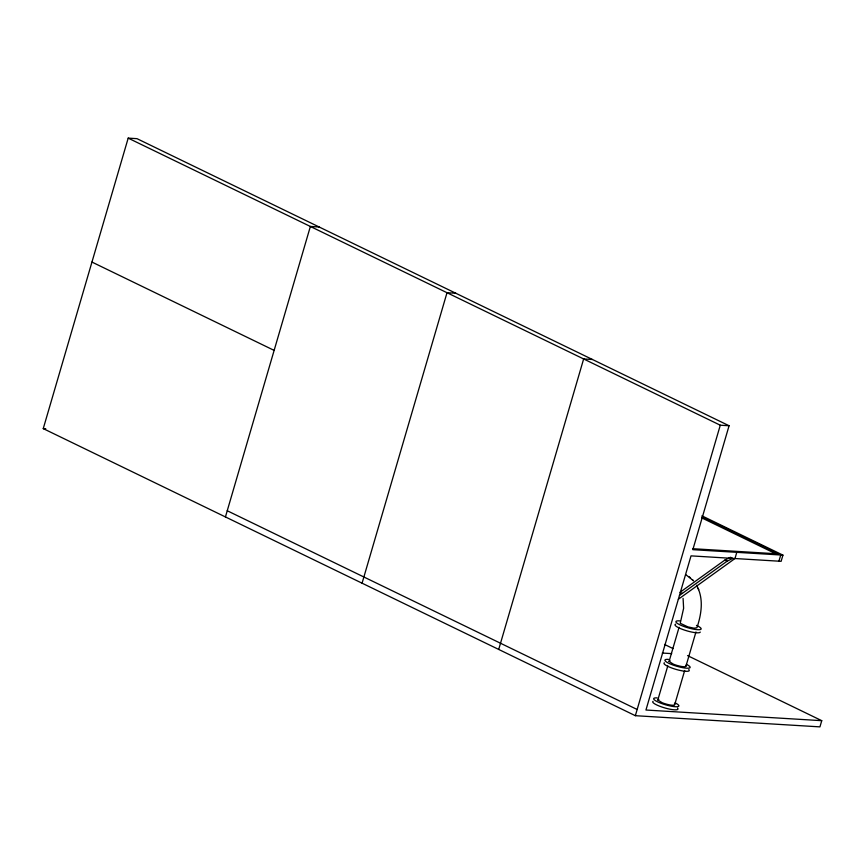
<?xml version="1.0" encoding="UTF-8"?>
<svg xmlns="http://www.w3.org/2000/svg" width="865" height="865" viewBox="0 0 865 865"><rect width="100%" height="100%" fill="white"/><g stroke="black" fill="none" stroke-linecap="round" stroke-linejoin="round"><path stroke-width="1.3" d="M43.25 428.608L128.193 138.13L136.984 138.66L729.076 425.742L692.833 549.675L782.933 555.125L781.127 561.32L691.027 555.871L645.95 710.024L821.75 720.675L819.934 726.87L635.343 715.69L43.25 428.608L45.759 428.759M225.43 516.946L310.373 226.457L319.163 226.987M362.067 583.194L447.01 292.705L455.801 293.246M498.705 649.442L583.648 358.953L592.438 359.494M635.343 715.69L720.285 425.212L729.076 425.742M674.376 704.088A8.78 1.719 16.3 0 1 671.521 705.18A8.78 1.719 16.3 0 1 662.179 702.726L657.822 699.98L667.812 665.812M685.642 665.563A8.78 1.719 16.3 0 1 682.788 666.655A8.78 1.719 16.3 0 1 673.446 664.201L669.088 661.444L679.079 627.287M683.08 598.364L683.62 608.279L680.236 623.265L687.837 626.865L693.979 628.174L696.93 627.785C701.093 615.21 703.645 600.84 698.044 588.297M674.7 704.64L684.691 670.472M685.967 666.115L695.957 631.947M736.785 552.335L734.98 558.53L678.344 599.24M778.933 561.19L780.738 554.995M679.447 595.455L727.097 561.201L732.774 558.401L730.503 557.287L724.816 560.098L679.998 592.32L682.28 593.422M692.757 548.702L778.457 553.892L702.12 516.881M662.298 653.043L671.694 653.616M128.193 138.13L720.285 425.212M701.926 515.843L782.933 555.125M701.818 517.908L775.732 553.751M724.816 560.098L727.097 561.201M91.95 262.063L274.14 350.39M664.558 644.457L673.024 648.566M687.534 655.605L821.75 720.675M227.246 510.75L637.159 709.495M685.848 574.695L693.535 580.793L692.292 579.626M689.286 576.804L690.562 578.004M696.541 585.259L698.715 589.66M669.088 661.444A8.78 1.719 16.3 0 1 670.148 660.838M686.323 664.309A13.17 2.584 16.3 0 1 686.637 668.191A13.17 2.584 16.3 0 1 668.742 663.25A13.17 2.584 16.3 0 1 668.418 659.368M688.789 669.542A13.17 2.584 16.3 0 1 676.852 669.629A13.17 2.584 16.3 0 1 664.342 662.785M657.822 699.98A8.78 1.719 16.3 0 1 658.881 699.374M675.057 702.845A13.17 2.584 16.3 0 1 675.37 706.727A13.17 2.584 16.3 0 1 657.476 701.774A13.17 2.584 16.3 0 1 657.151 697.893M677.522 708.078A13.17 2.584 16.3 0 1 665.585 708.154A13.17 2.584 16.3 0 1 653.075 701.31M700.261 632.088A13.17 2.584 16.3 0 1 685.166 630.315A13.17 2.584 16.3 0 1 675.63 624.152M696.444 625.395A13.17 2.584 16.3 0 1 697.936 629.709A13.17 2.584 16.3 0 1 679.522 624.638A13.17 2.584 16.3 0 1 680.182 620.919"/></g></svg>
